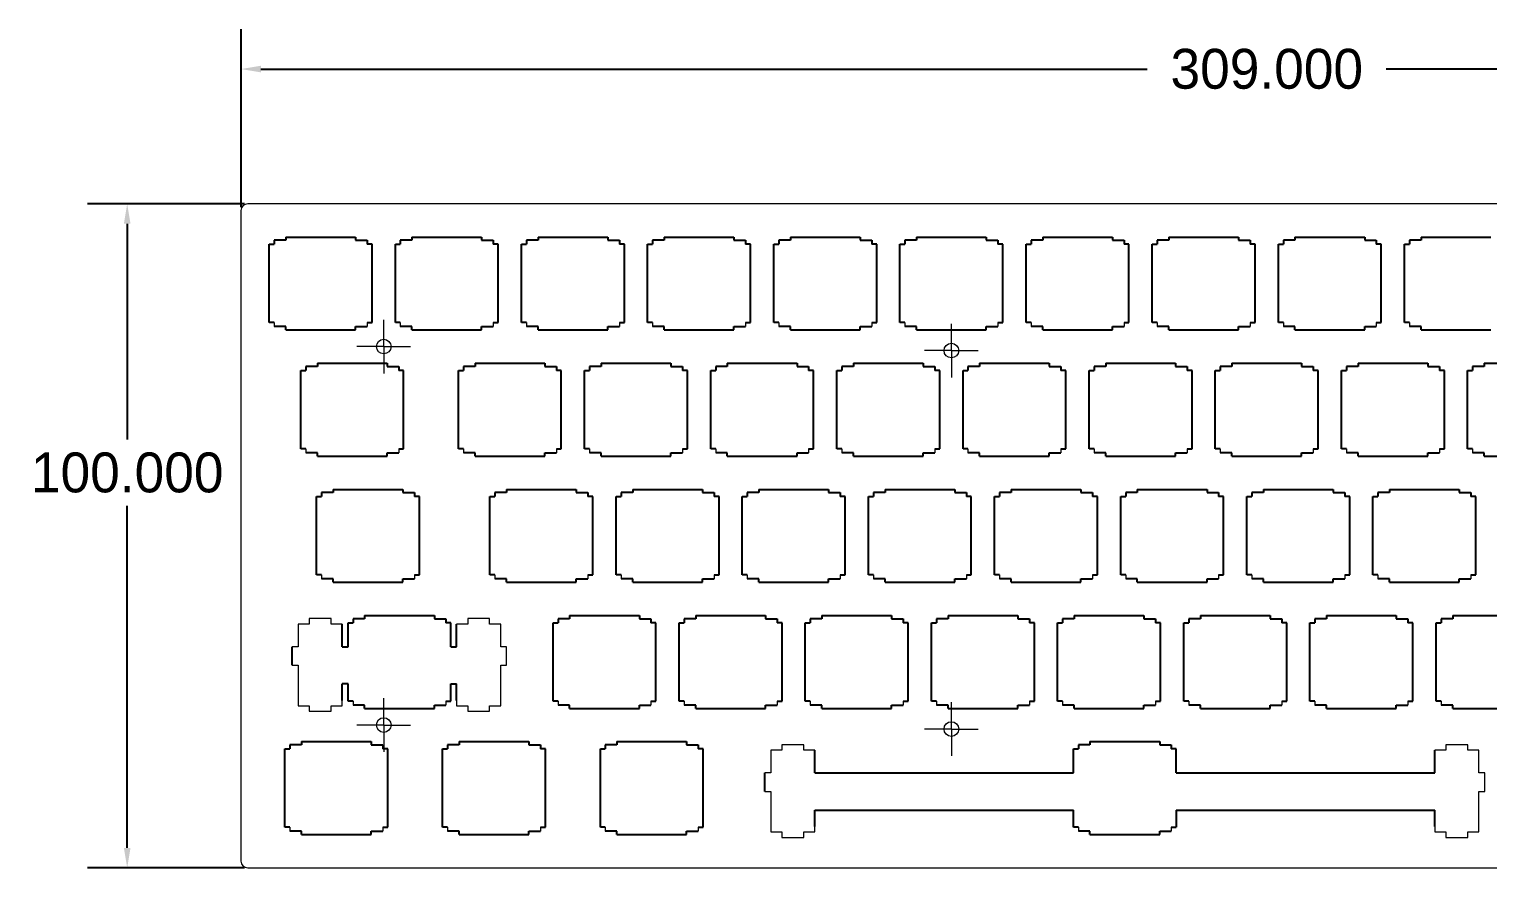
# Model space of a CAD drawing. Header units: inches. Extents: x 17 to 399, y 148 to 275.
# Drawn here: x 17.2 to 236.9, y 148.4 to 274.7 of the extents above; entities that cross this region are included whole.
import ezdxf

# ---------------------------------------------------------------- set-up
doc = ezdxf.new("R2010")
doc.units = ezdxf.units.IN
doc.header["$MEASUREMENT"] = 0
doc.header["$PDSIZE"] = -1
doc.dimstyles.new('Metric', dxfattribs={"dimtxt": 6, "dimasz": 3, "dimexe": 6, "dimexo": 0.5, "dimgap": 2, "dimtad": 0, "dimtih": 1, "dimtoh": 1, "dimdec": 3, "dimzin": 0, "dimdsep": 46, "dimtxsty": 'Standard', "dimcen": 0.09, "dimazin": 0, "dimtfac": 1, "dimtdec": 3, "dimtofl": 0, "dimtmove": 0, "dimatfit": 3, "dimfxl": 1, "dimtolj": 1, "dimtzin": 0, "dimarcsym": 0})

# ---------------------------------------------------------------- blocks, each defined once
blk = doc.blocks.new('SW_CENTERMARKSYMBOL_3')
at = {"color": 0, "linetype": 'Continuous', "lineweight": 0}
for p, q in [((0, 0.05), (0, 0.0795)), ((0, 0), (0, 0.05)), ((-0.05, 0), (-0.0795, 0)), ((0, 0), (-0.05, 0)), ((0, 0), (0, -0.05)), ((0, 0), (0.05, 0)), ((0.05, 0), (0.0795, 0)), ((0, -0.05), (0, -0.0795))]:
    blk.add_line(p, q, dxfattribs=at)
blk = doc.blocks.new('SW_CENTERMARKSYMBOL_4')
at = {"color": 0, "linetype": 'Continuous', "lineweight": 0}
for p, q in [((0, 0.05), (0, 0.0795)), ((0, 0), (0, 0.05)), ((-0.05, 0), (-0.0795, 0)), ((0, 0), (-0.05, 0)), ((0, 0), (0, -0.05)), ((0, 0), (0.05, 0)), ((0.05, 0), (0.0795, 0)), ((0, -0.05), (0, -0.0795))]:
    blk.add_line(p, q, dxfattribs=at)
blk = doc.blocks.new('*D25')
at = {"color": 0, "lineweight": -2, "transparency": 16777216}
for p, q in [((49.13, 247.89), (49.13, 274.7)), ((358.13, 247.89), (358.13, 274.7)), ((52.13, 268.7), (185.63, 268.7)), ((355.13, 268.7), (221.63, 268.7))]:
    blk.add_line(p, q, dxfattribs=at)
at = {"color": 0, "transparency": 16777216}
for points in [[(52.13, 269.2), (52.13, 268.2), (49.13, 268.7)], [(355.13, 269.2), (355.13, 268.2), (358.13, 268.7)]]:
    blk.add_solid(points, dxfattribs=at)
at = {"layer": 'Defpoints', "color": 0, "transparency": 16777216}
for p in [(358.13, 268.7), (49.13, 247.39), (358.13, 247.39)]:
    blk.add_point(p, dxfattribs=at)
at = {"color": 0, "transparency": 16777216, "insert": (203.63, 268.7), "char_height": 6, "attachment_point": 5}
blk.add_mtext('\\A1;309.000', dxfattribs=at)
blk = doc.blocks.new('*D26')
at = {"color": 0, "lineweight": -2, "transparency": 16777216}
for p, q in [((49.64, 248.41), (25.99, 248.41)), ((31.99, 245.41), (31.99, 212.91)), ((31.99, 151.41), (31.99, 202.91)), ((49.64, 148.41), (25.99, 148.41))]:
    blk.add_line(p, q, dxfattribs=at)
at = {"color": 0, "transparency": 16777216}
for points in [[(31.49, 245.41), (32.49, 245.41), (31.99, 248.41)], [(31.49, 151.41), (32.49, 151.41), (31.99, 148.41)]]:
    blk.add_solid(points, dxfattribs=at)
at = {"layer": 'Defpoints', "color": 0, "transparency": 16777216}
for p in [(50.14, 248.41), (31.99, 148.41), (50.14, 148.41)]:
    blk.add_point(p, dxfattribs=at)
at = {"color": 0, "transparency": 16777216, "insert": (31.99, 207.91), "char_height": 6, "attachment_point": 5}
blk.add_mtext('\\A1;100.000', dxfattribs=at)
blk = doc.blocks.new('SW_CENTERMARKSYMBOL_1')
at = {"color": 0, "linetype": 'Continuous', "lineweight": 0}
for p, q in [((0, 0.05), (0, 0.0795)), ((0, 0), (0, 0.05)), ((-0.05, 0), (-0.0795, 0)), ((0, 0), (-0.05, 0)), ((0, 0), (0, -0.05)), ((0, 0), (0.05, 0)), ((0.05, 0), (0.0795, 0)), ((0, -0.05), (0, -0.0795))]:
    blk.add_line(p, q, dxfattribs=at)

msp = doc.modelspace()

# ---------------------------------------------------------------- linework, layer by layer
at = {"color": 7, "linetype": 'Continuous', "lineweight": 15}
for p, q in [((357.1102, 248.4052), (50.1424, 248.4052)), ((49.1264, 247.3892), (49.1264, 149.4212)), ((54.1263, 230.5054), (54.1263, 229.9054)), ((68.1263, 230.5054), (68.1263, 229.9054)), ((73.1264, 230.5054), (73.1264, 229.9054)), ((87.1264, 230.5054), (87.1264, 229.9054)), ((92.1264, 230.5054), (92.1264, 229.9054)), ((106.1264, 230.5054), (106.1264, 229.9054)), ((111.1264, 230.5054), (111.1264, 229.9054)), ((125.1265, 230.5054), (125.1265, 229.9054)), ((130.1265, 230.5054), (130.1265, 229.9054)), ((144.1265, 230.5054), (144.1265, 229.9054)), ((149.1265, 230.5054), (149.1265, 229.9054)), ((163.1265, 230.5054), (163.1265, 229.9054)), ((168.1267, 230.5054), (168.1267, 229.9054)), ((182.1267, 230.5054), (182.1267, 229.9054)), ((187.1264, 230.5054), (187.1264, 229.9054)), ((201.1264, 230.5054), (201.1264, 229.9054)), ((206.1268, 230.5054), (206.1268, 229.9054)), ((220.1268, 230.5054), (220.1268, 229.9054)), ((225.1266, 230.5054), (225.1266, 229.9054)), ((58.8763, 211.5053), (58.8763, 210.9053)), ((72.8763, 211.5053), (72.8763, 210.9053)), ((82.6263, 211.5053), (82.6263, 210.9053)), ((96.6263, 211.5053), (96.6263, 210.9053)), ((101.6264, 211.5053), (101.6264, 210.9053)), ((115.6264, 211.5053), (115.6264, 210.9053)), ((120.6264, 211.5053), (120.6264, 210.9053)), ((134.6264, 211.5053), (134.6264, 210.9053)), ((139.6264, 211.5053), (139.6264, 210.9053)), ((153.6265, 211.5053), (153.6265, 210.9053)), ((158.6265, 211.5053), (158.6265, 210.9053)), ((172.6265, 211.5053), (172.6265, 210.9053)), ((177.6266, 211.5053), (177.6266, 210.9053)), ((191.6266, 211.5053), (191.6266, 210.9053)), ((196.6263, 211.5053), (196.6263, 210.9053)), ((210.6263, 211.5053), (210.6263, 210.9053)), ((215.6267, 211.5053), (215.6267, 210.9053)), ((229.6267, 211.5053), (229.6267, 210.9053)), ((234.6268, 211.5053), (234.6268, 210.9053)), ((61.2513, 192.5053), (61.2513, 191.9053)), ((75.2513, 192.5053), (75.2513, 191.9053)), ((87.3763, 192.5053), (87.3763, 191.9053)), ((101.3763, 192.5053), (101.3763, 191.9053)), ((106.3764, 192.5053), (106.3764, 191.9053)), ((120.3764, 192.5053), (120.3764, 191.9053)), ((125.3764, 192.5053), (125.3764, 191.9053)), ((139.3764, 192.5053), (139.3764, 191.9053)), ((144.3764, 192.5053), (144.3764, 191.9053)), ((158.3765, 192.5053), (158.3765, 191.9053)), ((163.3765, 192.5053), (163.3765, 191.9053)), ((177.3765, 192.5053), (177.3765, 191.9053)), ((182.3766, 192.5053), (182.3766, 191.9053)), ((196.3766, 192.5053), (196.3766, 191.9053)), ((201.3763, 192.5053), (201.3763, 191.9053)), ((215.3763, 192.5053), (215.3763, 191.9053)), ((220.3767, 192.5053), (220.3767, 191.9053)), ((234.3767, 192.5053), (234.3767, 191.9053)), ((59.3977, 185.1095), (57.7213, 185.1095)), ((57.7213, 185.1095), (57.7213, 181.7061)), ((62.6994, 185.9432), (59.3977, 185.9432)), ((59.3977, 185.9432), (59.3977, 185.1095)), ((62.6994, 185.1095), (62.6994, 185.9432)), ((64.3758, 185.1095), (62.6994, 185.1095)), ((83.2735, 185.1095), (81.5972, 185.1095)), ((86.5753, 185.9432), (83.2735, 185.9432)), ((83.2735, 185.9432), (83.2735, 185.1095)), ((86.5753, 185.1095), (86.5753, 185.9432)), ((88.2517, 185.1095), (86.5753, 185.1095)), ((88.2517, 181.7061), (88.2517, 185.1095)), ((57.7213, 181.7061), (56.8324, 181.7061)), ((89.1412, 181.7061), (88.2517, 181.7061)), ((89.1412, 178.9122), (89.1412, 181.7061)), ((56.8324, 178.9122), (57.7213, 178.9122)), ((57.7213, 178.9122), (57.7213, 172.8161)), ((88.2517, 172.8161), (88.2517, 178.9122)), ((88.2517, 178.9122), (89.1412, 178.9122)), ((64.3758, 172.8161), (64.3758, 173.6036)), ((81.5972, 173.6036), (81.5972, 172.8161)), ((57.7213, 172.8161), (59.3977, 172.8161)), ((59.3977, 172.8161), (59.3977, 171.973)), ((59.3977, 171.973), (62.6994, 171.973)), ((62.6994, 171.973), (62.6994, 172.8161)), ((62.6994, 172.8161), (64.3758, 172.8161)), ((66.0016, 173.5052), (66.0016, 172.9052)), ((80.0016, 173.5052), (80.0016, 172.9052)), ((81.5972, 172.8161), (83.2735, 172.8161)), ((83.2735, 172.8161), (83.2735, 171.973)), ((83.2735, 171.973), (86.5753, 171.973)), ((86.5753, 171.973), (86.5753, 172.8161)), ((86.5753, 172.8161), (88.2517, 172.8161)), ((96.8763, 173.5052), (96.8763, 172.9052)), ((110.8763, 173.5052), (110.8763, 172.9052)), ((115.8764, 173.5052), (115.8764, 172.9052)), ((129.8764, 173.5052), (129.8764, 172.9052)), ((134.8764, 173.5052), (134.8764, 172.9052)), ((148.8764, 173.5052), (148.8764, 172.9052)), ((153.8764, 173.5052), (153.8764, 172.9052)), ((167.8765, 173.5052), (167.8765, 172.9052)), ((172.8765, 173.5052), (172.8765, 172.9052)), ((186.8765, 173.5052), (186.8765, 172.9052)), ((191.8766, 173.5052), (191.8766, 172.9052)), ((205.8766, 173.5052), (205.8766, 172.9052)), ((210.8763, 173.5052), (210.8763, 172.9052)), ((224.8763, 173.5052), (224.8763, 172.9052)), ((229.8767, 173.5052), (229.8767, 172.9052)), ((130.6004, 166.1095), (128.924, 166.1095)), ((128.924, 166.1095), (128.924, 162.7061)), ((133.9022, 166.9431), (130.6004, 166.9431)), ((130.6004, 166.9431), (130.6004, 166.1095)), ((133.9022, 166.1095), (133.9022, 166.9431)), ((135.5786, 166.1095), (133.9022, 166.1095)), ((230.6004, 166.1095), (228.924, 166.1095)), ((233.9022, 166.9432), (230.6004, 166.9432)), ((230.6004, 166.9432), (230.6004, 166.1095)), ((233.9022, 166.1095), (233.9022, 166.9432)), ((235.5786, 166.1095), (233.9022, 166.1095)), ((235.5786, 162.7061), (235.5786, 166.1095)), ((128.924, 162.7061), (128.0352, 162.7061)), ((236.4681, 162.7061), (235.5786, 162.7061)), ((236.4681, 159.9121), (236.4681, 162.7061)), ((128.0352, 159.9121), (128.924, 159.9121)), ((128.924, 159.9121), (128.924, 153.816)), ((235.5786, 153.816), (235.5786, 159.9121)), ((235.5786, 159.9121), (236.4681, 159.9121)), ((56.5013, 154.5052), (56.5013, 153.9052)), ((70.5013, 154.5052), (70.5013, 153.9052)), ((80.2513, 154.5052), (80.2513, 153.9052)), ((94.2513, 154.5052), (94.2513, 153.9052)), ((104.0013, 154.5052), (104.0013, 153.9052)), ((118.0013, 154.5052), (118.0013, 153.9052)), ((128.924, 153.816), (130.6004, 153.816)), ((130.6004, 153.816), (130.6004, 152.9729)), ((133.9022, 152.9729), (133.9022, 153.816)), ((133.9022, 153.816), (135.5786, 153.816)), ((135.5786, 153.816), (135.5786, 154.6036)), ((175.2513, 154.5052), (175.2513, 153.9052)), ((189.2513, 154.5052), (189.2513, 153.9052)), ((228.924, 154.6036), (228.924, 153.816)), ((228.924, 153.816), (230.6004, 153.816)), ((230.6004, 153.816), (230.6004, 152.9729)), ((233.9022, 152.9729), (233.9022, 153.816)), ((233.9022, 153.816), (235.5786, 153.816)), ((130.6004, 152.9729), (133.9022, 152.9729)), ((230.6004, 152.9729), (233.9022, 152.9729)), ((50.1424, 148.4052), (357.1102, 148.4052))]:
    msp.add_line(p, q, dxfattribs=at)
for p, q in [((53.3763, 230.5054), (53.3763, 242.3054)), ((53.3763, 242.3054), (54.1263, 242.3054)), ((55.8763, 242.9054), (54.1263, 242.9054)), ((54.1263, 242.9054), (54.1263, 242.3054)), ((55.8763, 243.4054), (66.3763, 243.4054)), ((55.8763, 243.4054), (55.8763, 242.9054)), ((66.3763, 243.4054), (66.3763, 242.9054)), ((66.3763, 242.9054), (68.1263, 242.9054)), ((68.1263, 242.9054), (68.1263, 242.3054)), ((68.8763, 242.3054), (68.1263, 242.3054)), ((68.8763, 230.5054), (68.8763, 242.3054)), ((72.3764, 230.5054), (72.3764, 242.3054)), ((72.3764, 242.3054), (73.1264, 242.3054)), ((74.8764, 242.9054), (73.1264, 242.9054)), ((73.1264, 242.9054), (73.1264, 242.3054)), ((74.8764, 243.4054), (85.3764, 243.4054)), ((74.8764, 243.4054), (74.8764, 242.9054)), ((85.3764, 243.4054), (85.3764, 242.9054)), ((85.3764, 242.9054), (87.1264, 242.9054)), ((87.1264, 242.9054), (87.1264, 242.3054)), ((87.8764, 242.3054), (87.1264, 242.3054)), ((87.8764, 230.5054), (87.8764, 242.3054)), ((91.3764, 230.5054), (91.3764, 242.3054)), ((91.3764, 242.3054), (92.1264, 242.3054)), ((93.8764, 242.9054), (92.1264, 242.9054)), ((92.1264, 242.9054), (92.1264, 242.3054)), ((93.8764, 243.4054), (104.3764, 243.4054)), ((93.8764, 243.4054), (93.8764, 242.9054)), ((104.3764, 243.4054), (104.3764, 242.9054)), ((104.3764, 242.9054), (106.1264, 242.9054)), ((106.1264, 242.9054), (106.1264, 242.3054)), ((106.8764, 242.3054), (106.1264, 242.3054)), ((106.8764, 230.5054), (106.8764, 242.3054)), ((110.3765, 230.5054), (110.3765, 242.3054)), ((110.3765, 242.3054), (111.1264, 242.3054)), ((112.8765, 242.9054), (111.1264, 242.9054)), ((111.1264, 242.9054), (111.1264, 242.3054)), ((112.8765, 243.4054), (123.3765, 243.4054)), ((112.8765, 243.4054), (112.8765, 242.9054)), ((123.3765, 243.4054), (123.3765, 242.9054)), ((123.3765, 242.9054), (125.1265, 242.9054)), ((125.1265, 242.9054), (125.1265, 242.3054)), ((125.8765, 242.3054), (125.1265, 242.3054)), ((125.8765, 230.5054), (125.8765, 242.3054)), ((129.3765, 230.5054), (129.3765, 242.3054)), ((129.3765, 242.3054), (130.1265, 242.3054)), ((131.8765, 242.9054), (130.1265, 242.9054)), ((130.1265, 242.9054), (130.1265, 242.3054)), ((131.8765, 243.4054), (142.3765, 243.4054)), ((131.8765, 243.4054), (131.8765, 242.9054)), ((142.3765, 243.4054), (142.3765, 242.9054)), ((142.3765, 242.9054), (144.1265, 242.9054)), ((144.1265, 242.9054), (144.1265, 242.3054)), ((144.8765, 242.3054), (144.1265, 242.3054)), ((144.8765, 230.5054), (144.8765, 242.3054)), ((148.3765, 230.5054), (148.3765, 242.3054)), ((148.3765, 242.3054), (149.1265, 242.3054)), ((150.8765, 242.9054), (149.1265, 242.9054)), ((149.1265, 242.9054), (149.1265, 242.3054)), ((150.8765, 243.4054), (161.3765, 243.4054)), ((150.8765, 243.4054), (150.8765, 242.9054)), ((161.3765, 243.4054), (161.3765, 242.9054)), ((161.3765, 242.9054), (163.1265, 242.9054)), ((163.1265, 242.9054), (163.1265, 242.3054)), ((163.8765, 242.3054), (163.1265, 242.3054)), ((163.8765, 230.5054), (163.8765, 242.3054)), ((167.3767, 230.5054), (167.3767, 242.3054)), ((167.3767, 242.3054), (168.1267, 242.3054)), ((169.8767, 242.9054), (168.1267, 242.9054)), ((168.1267, 242.9054), (168.1267, 242.3054)), ((169.8767, 243.4054), (180.3767, 243.4054)), ((169.8767, 243.4054), (169.8767, 242.9054)), ((180.3767, 243.4054), (180.3767, 242.9054)), ((180.3767, 242.9054), (182.1267, 242.9054)), ((182.1267, 242.9054), (182.1267, 242.3054)), ((182.8767, 242.3054), (182.1267, 242.3054)), ((182.8767, 230.5054), (182.8767, 242.3054)), ((186.3764, 230.5054), (186.3764, 242.3054)), ((186.3764, 242.3054), (187.1264, 242.3054)), ((188.8764, 242.9054), (187.1264, 242.9054)), ((187.1264, 242.9054), (187.1264, 242.3054)), ((188.8764, 243.4054), (199.3764, 243.4054)), ((188.8764, 243.4054), (188.8764, 242.9054)), ((199.3764, 243.4054), (199.3764, 242.9054)), ((199.3764, 242.9054), (201.1264, 242.9054)), ((201.1264, 242.9054), (201.1264, 242.3054)), ((201.8764, 242.3054), (201.1264, 242.3054)), ((201.8764, 230.5054), (201.8764, 242.3054)), ((205.3768, 230.5054), (205.3768, 242.3054)), ((205.3768, 242.3054), (206.1268, 242.3054)), ((207.8768, 242.9054), (206.1268, 242.9054)), ((206.1268, 242.9054), (206.1268, 242.3054)), ((207.8768, 243.4054), (218.3768, 243.4054)), ((207.8768, 243.4054), (207.8768, 242.9054)), ((218.3768, 243.4054), (218.3768, 242.9054)), ((218.3768, 242.9054), (220.1268, 242.9054)), ((220.1268, 242.9054), (220.1268, 242.3054)), ((220.8768, 242.3054), (220.1268, 242.3054)), ((220.8768, 230.5054), (220.8768, 242.3054)), ((224.3766, 230.5054), (224.3766, 242.3054)), ((224.3766, 242.3054), (225.1266, 242.3054)), ((226.8766, 242.9054), (225.1266, 242.9054)), ((225.1266, 242.9054), (225.1266, 242.3054)), ((226.8766, 243.4054), (237.3766, 243.4054)), ((226.8766, 243.4054), (226.8766, 242.9054)), ((54.1263, 230.5054), (53.3763, 230.5054)), ((55.8763, 229.9054), (54.1263, 229.9054)), ((55.8763, 229.4054), (55.8763, 229.9054)), ((55.8763, 229.4054), (66.3763, 229.4054)), ((66.3763, 229.4054), (66.3763, 229.9054)), ((66.3763, 229.9054), (68.1263, 229.9054)), ((68.1263, 230.5054), (68.8763, 230.5054)), ((73.1264, 230.5054), (72.3764, 230.5054)), ((74.8764, 229.9054), (73.1264, 229.9054)), ((74.8764, 229.4054), (74.8764, 229.9054)), ((74.8764, 229.4054), (85.3764, 229.4054)), ((85.3764, 229.4054), (85.3764, 229.9054)), ((85.3764, 229.9054), (87.1264, 229.9054)), ((87.1264, 230.5054), (87.8764, 230.5054)), ((92.1264, 230.5054), (91.3764, 230.5054)), ((93.8764, 229.9054), (92.1264, 229.9054)), ((93.8764, 229.4054), (93.8764, 229.9054)), ((93.8764, 229.4054), (104.3764, 229.4054)), ((104.3764, 229.4054), (104.3764, 229.9054)), ((104.3764, 229.9054), (106.1264, 229.9054)), ((106.1264, 230.5054), (106.8764, 230.5054)), ((111.1264, 230.5054), (110.3765, 230.5054)), ((112.8765, 229.9054), (111.1264, 229.9054)), ((112.8765, 229.4054), (112.8765, 229.9054)), ((112.8765, 229.4054), (123.3765, 229.4054)), ((123.3765, 229.4054), (123.3765, 229.9054)), ((123.3765, 229.9054), (125.1265, 229.9054)), ((125.1265, 230.5054), (125.8765, 230.5054)), ((130.1265, 230.5054), (129.3765, 230.5054)), ((131.8765, 229.9054), (130.1265, 229.9054)), ((131.8765, 229.4054), (131.8765, 229.9054)), ((131.8765, 229.4054), (142.3765, 229.4054)), ((142.3765, 229.4054), (142.3765, 229.9054)), ((142.3765, 229.9054), (144.1265, 229.9054)), ((144.1265, 230.5054), (144.8765, 230.5054)), ((149.1265, 230.5054), (148.3765, 230.5054)), ((150.8765, 229.9054), (149.1265, 229.9054)), ((150.8765, 229.4054), (150.8765, 229.9054)), ((150.8765, 229.4054), (161.3765, 229.4054)), ((161.3765, 229.4054), (161.3765, 229.9054)), ((161.3765, 229.9054), (163.1265, 229.9054)), ((163.1265, 230.5054), (163.8765, 230.5054)), ((168.1267, 230.5054), (167.3767, 230.5054)), ((169.8767, 229.9054), (168.1267, 229.9054)), ((169.8767, 229.4054), (169.8767, 229.9054)), ((169.8767, 229.4054), (180.3767, 229.4054)), ((180.3767, 229.4054), (180.3767, 229.9054)), ((180.3767, 229.9054), (182.1267, 229.9054)), ((182.1267, 230.5054), (182.8767, 230.5054)), ((187.1264, 230.5054), (186.3764, 230.5054)), ((188.8764, 229.9054), (187.1264, 229.9054)), ((188.8764, 229.4054), (188.8764, 229.9054)), ((188.8764, 229.4054), (199.3764, 229.4054)), ((199.3764, 229.4054), (199.3764, 229.9054)), ((199.3764, 229.9054), (201.1264, 229.9054)), ((201.1264, 230.5054), (201.8764, 230.5054)), ((206.1268, 230.5054), (205.3768, 230.5054)), ((207.8768, 229.9054), (206.1268, 229.9054)), ((207.8768, 229.4054), (207.8768, 229.9054)), ((207.8768, 229.4054), (218.3768, 229.4054)), ((218.3768, 229.4054), (218.3768, 229.9054)), ((218.3768, 229.9054), (220.1268, 229.9054)), ((220.1268, 230.5054), (220.8768, 230.5054)), ((225.1266, 230.5054), (224.3766, 230.5054)), ((226.8766, 229.9054), (225.1266, 229.9054)), ((226.8766, 229.4054), (226.8766, 229.9054)), ((226.8766, 229.4054), (237.3766, 229.4054)), ((60.6263, 224.4053), (71.1263, 224.4053)), ((60.6263, 224.4053), (60.6263, 223.9053)), ((71.1263, 224.4053), (71.1263, 223.9053)), ((84.3763, 224.4053), (94.8763, 224.4053)), ((84.3763, 224.4053), (84.3763, 223.9053)), ((94.8763, 224.4053), (94.8763, 223.9053)), ((103.3764, 224.4053), (113.8764, 224.4053)), ((103.3764, 224.4053), (103.3764, 223.9053)), ((113.8764, 224.4053), (113.8764, 223.9053)), ((122.3764, 224.4053), (132.8764, 224.4053)), ((122.3764, 224.4053), (122.3764, 223.9053)), ((132.8764, 224.4053), (132.8764, 223.9053)), ((141.3764, 224.4053), (151.8764, 224.4053)), ((141.3764, 224.4053), (141.3764, 223.9053)), ((151.8764, 224.4053), (151.8764, 223.9053)), ((160.3765, 224.4053), (170.8765, 224.4053)), ((160.3765, 224.4053), (160.3765, 223.9053)), ((170.8765, 224.4053), (170.8765, 223.9053)), ((179.3766, 224.4053), (189.8766, 224.4053)), ((179.3766, 224.4053), (179.3766, 223.9053)), ((189.8766, 224.4053), (189.8766, 223.9053)), ((198.3763, 224.4053), (208.8763, 224.4053)), ((198.3763, 224.4053), (198.3763, 223.9053)), ((208.8763, 224.4053), (208.8763, 223.9053)), ((217.3767, 224.4053), (227.8767, 224.4053)), ((217.3767, 224.4053), (217.3767, 223.9053)), ((227.8767, 224.4053), (227.8767, 223.9053)), ((236.3768, 224.4053), (246.8768, 224.4053)), ((236.3768, 224.4053), (236.3768, 223.9053)), ((58.1263, 211.5053), (58.1263, 223.3053)), ((58.1263, 223.3053), (58.8763, 223.3053)), ((60.6263, 223.9053), (58.8763, 223.9053)), ((58.8763, 223.9053), (58.8763, 223.3053)), ((71.1263, 223.9053), (72.8763, 223.9053)), ((72.8763, 223.9053), (72.8763, 223.3053)), ((73.6263, 223.3053), (72.8763, 223.3053)), ((73.6263, 211.5053), (73.6263, 223.3053)), ((81.8763, 211.5053), (81.8763, 223.3053)), ((81.8763, 223.3053), (82.6263, 223.3053)), ((84.3763, 223.9053), (82.6263, 223.9053)), ((82.6263, 223.9053), (82.6263, 223.3053)), ((94.8763, 223.9053), (96.6263, 223.9053)), ((96.6263, 223.9053), (96.6263, 223.3053)), ((97.3763, 223.3053), (96.6263, 223.3053)), ((97.3763, 211.5053), (97.3763, 223.3053)), ((100.8764, 211.5053), (100.8764, 223.3053)), ((100.8764, 223.3053), (101.6264, 223.3053)), ((103.3764, 223.9053), (101.6264, 223.9053)), ((101.6264, 223.9053), (101.6264, 223.3053)), ((113.8764, 223.9053), (115.6264, 223.9053)), ((115.6264, 223.9053), (115.6264, 223.3053)), ((116.3764, 223.3053), (115.6264, 223.3053)), ((116.3764, 211.5053), (116.3764, 223.3053)), ((119.8764, 211.5053), (119.8764, 223.3053)), ((119.8764, 223.3053), (120.6264, 223.3053)), ((122.3764, 223.9053), (120.6264, 223.9053)), ((120.6264, 223.9053), (120.6264, 223.3053)), ((132.8764, 223.9053), (134.6264, 223.9053)), ((134.6264, 223.9053), (134.6264, 223.3053)), ((135.3764, 223.3053), (134.6264, 223.3053)), ((135.3764, 211.5053), (135.3764, 223.3053)), ((138.8764, 211.5053), (138.8764, 223.3053)), ((138.8764, 223.3053), (139.6264, 223.3053)), ((141.3764, 223.9053), (139.6264, 223.9053)), ((139.6264, 223.9053), (139.6264, 223.3053)), ((151.8764, 223.9053), (153.6265, 223.9053)), ((153.6265, 223.9053), (153.6265, 223.3053)), ((154.3764, 223.3053), (153.6265, 223.3053)), ((154.3764, 211.5053), (154.3764, 223.3053)), ((157.8765, 211.5053), (157.8765, 223.3053)), ((157.8765, 223.3053), (158.6265, 223.3053)), ((160.3765, 223.9053), (158.6265, 223.9053)), ((158.6265, 223.9053), (158.6265, 223.3053)), ((170.8765, 223.9053), (172.6265, 223.9053)), ((172.6265, 223.9053), (172.6265, 223.3053)), ((173.3765, 223.3053), (172.6265, 223.3053)), ((173.3765, 211.5053), (173.3765, 223.3053)), ((176.8766, 211.5053), (176.8766, 223.3053)), ((176.8766, 223.3053), (177.6266, 223.3053)), ((179.3766, 223.9053), (177.6266, 223.9053)), ((177.6266, 223.9053), (177.6266, 223.3053)), ((189.8766, 223.9053), (191.6266, 223.9053)), ((191.6266, 223.9053), (191.6266, 223.3053)), ((192.3766, 223.3053), (191.6266, 223.3053)), ((192.3766, 211.5053), (192.3766, 223.3053)), ((195.8763, 211.5053), (195.8763, 223.3053)), ((195.8763, 223.3053), (196.6263, 223.3053)), ((198.3763, 223.9053), (196.6263, 223.9053)), ((196.6263, 223.9053), (196.6263, 223.3053)), ((208.8763, 223.9053), (210.6263, 223.9053)), ((210.6263, 223.9053), (210.6263, 223.3053)), ((211.3763, 223.3053), (210.6263, 223.3053)), ((211.3763, 211.5053), (211.3763, 223.3053)), ((214.8767, 211.5053), (214.8767, 223.3053)), ((214.8767, 223.3053), (215.6267, 223.3053)), ((217.3767, 223.9053), (215.6267, 223.9053)), ((215.6267, 223.9053), (215.6267, 223.3053)), ((227.8767, 223.9053), (229.6267, 223.9053)), ((229.6267, 223.9053), (229.6267, 223.3053)), ((230.3767, 223.3053), (229.6267, 223.3053)), ((230.3767, 211.5053), (230.3767, 223.3053)), ((233.8768, 211.5053), (233.8768, 223.3053)), ((233.8768, 223.3053), (234.6268, 223.3053)), ((236.3768, 223.9053), (234.6268, 223.9053)), ((234.6268, 223.9053), (234.6268, 223.3053)), ((58.8763, 211.5053), (58.1263, 211.5053)), ((72.8763, 211.5053), (73.6263, 211.5053)), ((82.6263, 211.5053), (81.8763, 211.5053)), ((96.6263, 211.5053), (97.3763, 211.5053)), ((101.6264, 211.5053), (100.8764, 211.5053)), ((115.6264, 211.5053), (116.3764, 211.5053)), ((120.6264, 211.5053), (119.8764, 211.5053)), ((134.6264, 211.5053), (135.3764, 211.5053)), ((139.6264, 211.5053), (138.8764, 211.5053)), ((153.6265, 211.5053), (154.3764, 211.5053)), ((158.6265, 211.5053), (157.8765, 211.5053)), ((172.6265, 211.5053), (173.3765, 211.5053)), ((177.6266, 211.5053), (176.8766, 211.5053)), ((191.6266, 211.5053), (192.3766, 211.5053)), ((196.6263, 211.5053), (195.8763, 211.5053)), ((210.6263, 211.5053), (211.3763, 211.5053)), ((215.6267, 211.5053), (214.8767, 211.5053)), ((229.6267, 211.5053), (230.3767, 211.5053)), ((234.6268, 211.5053), (233.8768, 211.5053)), ((60.6263, 210.9053), (58.8763, 210.9053)), ((60.6263, 210.4053), (60.6263, 210.9053)), ((60.6263, 210.4053), (71.1263, 210.4053)), ((71.1263, 210.4053), (71.1263, 210.9053)), ((71.1263, 210.9053), (72.8763, 210.9053)), ((84.3763, 210.9053), (82.6263, 210.9053)), ((84.3763, 210.4053), (84.3763, 210.9053)), ((84.3763, 210.4053), (94.8763, 210.4053)), ((94.8763, 210.4053), (94.8763, 210.9053)), ((94.8763, 210.9053), (96.6263, 210.9053)), ((103.3764, 210.9053), (101.6264, 210.9053)), ((103.3764, 210.4053), (103.3764, 210.9053)), ((103.3764, 210.4053), (113.8764, 210.4053)), ((113.8764, 210.4053), (113.8764, 210.9053)), ((113.8764, 210.9053), (115.6264, 210.9053)), ((122.3764, 210.9053), (120.6264, 210.9053)), ((122.3764, 210.4053), (122.3764, 210.9053)), ((122.3764, 210.4053), (132.8764, 210.4053)), ((132.8764, 210.4053), (132.8764, 210.9053)), ((132.8764, 210.9053), (134.6264, 210.9053)), ((141.3764, 210.9053), (139.6264, 210.9053)), ((141.3764, 210.4053), (141.3764, 210.9053)), ((141.3764, 210.4053), (151.8764, 210.4053)), ((151.8764, 210.4053), (151.8764, 210.9053)), ((151.8764, 210.9053), (153.6265, 210.9053)), ((160.3765, 210.9053), (158.6265, 210.9053)), ((160.3765, 210.4053), (160.3765, 210.9053)), ((160.3765, 210.4053), (170.8765, 210.4053)), ((170.8765, 210.4053), (170.8765, 210.9053)), ((170.8765, 210.9053), (172.6265, 210.9053)), ((179.3766, 210.9053), (177.6266, 210.9053)), ((179.3766, 210.4053), (179.3766, 210.9053)), ((179.3766, 210.4053), (189.8766, 210.4053)), ((189.8766, 210.4053), (189.8766, 210.9053)), ((189.8766, 210.9053), (191.6266, 210.9053)), ((198.3763, 210.9053), (196.6263, 210.9053)), ((198.3763, 210.4053), (198.3763, 210.9053)), ((198.3763, 210.4053), (208.8763, 210.4053)), ((208.8763, 210.4053), (208.8763, 210.9053)), ((208.8763, 210.9053), (210.6263, 210.9053)), ((217.3767, 210.9053), (215.6267, 210.9053)), ((217.3767, 210.4053), (217.3767, 210.9053)), ((217.3767, 210.4053), (227.8767, 210.4053)), ((227.8767, 210.4053), (227.8767, 210.9053)), ((227.8767, 210.9053), (229.6267, 210.9053)), ((236.3768, 210.9053), (234.6268, 210.9053)), ((236.3768, 210.4053), (236.3768, 210.9053)), ((236.3768, 210.4053), (246.8768, 210.4053)), ((63.0013, 204.9053), (61.2513, 204.9053)), ((61.2513, 204.9053), (61.2513, 204.3053)), ((63.0013, 205.4053), (73.5013, 205.4053)), ((63.0013, 205.4053), (63.0013, 204.9053)), ((73.5013, 205.4053), (73.5013, 204.9053)), ((73.5013, 204.9053), (75.2513, 204.9053)), ((75.2513, 204.9053), (75.2513, 204.3053)), ((89.1263, 204.9053), (87.3763, 204.9053)), ((87.3763, 204.9053), (87.3763, 204.3053)), ((89.1263, 205.4053), (99.6263, 205.4053)), ((89.1263, 205.4053), (89.1263, 204.9053)), ((99.6263, 205.4053), (99.6263, 204.9053)), ((99.6263, 204.9053), (101.3763, 204.9053)), ((101.3763, 204.9053), (101.3763, 204.3053)), ((108.1264, 204.9053), (106.3764, 204.9053)), ((106.3764, 204.9053), (106.3764, 204.3053)), ((108.1264, 205.4053), (118.6264, 205.4053)), ((108.1264, 205.4053), (108.1264, 204.9053)), ((118.6264, 205.4053), (118.6264, 204.9053)), ((118.6264, 204.9053), (120.3764, 204.9053)), ((120.3764, 204.9053), (120.3764, 204.3053)), ((127.1264, 204.9053), (125.3764, 204.9053)), ((125.3764, 204.9053), (125.3764, 204.3053)), ((127.1264, 205.4053), (137.6264, 205.4053)), ((127.1264, 205.4053), (127.1264, 204.9053)), ((137.6264, 205.4053), (137.6264, 204.9053)), ((137.6264, 204.9053), (139.3764, 204.9053)), ((139.3764, 204.9053), (139.3764, 204.3053)), ((146.1264, 204.9053), (144.3764, 204.9053)), ((144.3764, 204.9053), (144.3764, 204.3053)), ((146.1264, 205.4053), (156.6264, 205.4053)), ((146.1264, 205.4053), (146.1264, 204.9053)), ((156.6264, 205.4053), (156.6264, 204.9053)), ((156.6264, 204.9053), (158.3765, 204.9053)), ((158.3765, 204.9053), (158.3765, 204.3053)), ((165.1265, 204.9053), (163.3765, 204.9053)), ((163.3765, 204.9053), (163.3765, 204.3053)), ((165.1265, 205.4053), (175.6265, 205.4053)), ((165.1265, 205.4053), (165.1265, 204.9053)), ((175.6265, 205.4053), (175.6265, 204.9053)), ((175.6265, 204.9053), (177.3765, 204.9053)), ((177.3765, 204.9053), (177.3765, 204.3053)), ((184.1266, 204.9053), (182.3766, 204.9053)), ((182.3766, 204.9053), (182.3766, 204.3053)), ((184.1266, 205.4053), (194.6266, 205.4053)), ((184.1266, 205.4053), (184.1266, 204.9053)), ((194.6266, 205.4053), (194.6266, 204.9053)), ((194.6266, 204.9053), (196.3766, 204.9053)), ((196.3766, 204.9053), (196.3766, 204.3053)), ((203.1263, 204.9053), (201.3763, 204.9053)), ((201.3763, 204.9053), (201.3763, 204.3053)), ((203.1263, 205.4053), (213.6263, 205.4053)), ((203.1263, 205.4053), (203.1263, 204.9053)), ((213.6263, 205.4053), (213.6263, 204.9053)), ((213.6263, 204.9053), (215.3763, 204.9053)), ((215.3763, 204.9053), (215.3763, 204.3053)), ((222.1267, 204.9053), (220.3767, 204.9053)), ((220.3767, 204.9053), (220.3767, 204.3053)), ((222.1267, 205.4053), (232.6267, 205.4053)), ((222.1267, 205.4053), (222.1267, 204.9053)), ((232.6267, 205.4053), (232.6267, 204.9053)), ((232.6267, 204.9053), (234.3767, 204.9053)), ((234.3767, 204.9053), (234.3767, 204.3053)), ((60.5013, 192.5053), (60.5013, 204.3053)), ((60.5013, 204.3053), (61.2513, 204.3053)), ((76.0013, 204.3053), (75.2513, 204.3053)), ((76.0013, 192.5053), (76.0013, 204.3053)), ((86.6263, 192.5053), (86.6263, 204.3053)), ((86.6263, 204.3053), (87.3763, 204.3053)), ((102.1263, 204.3053), (101.3763, 204.3053)), ((102.1263, 192.5053), (102.1263, 204.3053)), ((105.6264, 192.5053), (105.6264, 204.3053)), ((105.6264, 204.3053), (106.3764, 204.3053)), ((121.1264, 204.3053), (120.3764, 204.3053)), ((121.1264, 192.5053), (121.1264, 204.3053)), ((124.6264, 192.5053), (124.6264, 204.3053)), ((124.6264, 204.3053), (125.3764, 204.3053)), ((140.1264, 204.3053), (139.3764, 204.3053)), ((140.1264, 192.5053), (140.1264, 204.3053)), ((143.6264, 192.5053), (143.6264, 204.3053)), ((143.6264, 204.3053), (144.3764, 204.3053)), ((159.1264, 204.3053), (158.3765, 204.3053)), ((159.1264, 192.5053), (159.1264, 204.3053)), ((162.6265, 192.5053), (162.6265, 204.3053)), ((162.6265, 204.3053), (163.3765, 204.3053)), ((178.1265, 204.3053), (177.3765, 204.3053)), ((178.1265, 192.5053), (178.1265, 204.3053)), ((181.6266, 192.5053), (181.6266, 204.3053)), ((181.6266, 204.3053), (182.3766, 204.3053)), ((197.1266, 204.3053), (196.3766, 204.3053)), ((197.1266, 192.5053), (197.1266, 204.3053)), ((200.6263, 192.5053), (200.6263, 204.3053)), ((200.6263, 204.3053), (201.3763, 204.3053)), ((216.1263, 204.3053), (215.3763, 204.3053)), ((216.1263, 192.5053), (216.1263, 204.3053)), ((219.6267, 192.5053), (219.6267, 204.3053)), ((219.6267, 204.3053), (220.3767, 204.3053)), ((235.1267, 204.3053), (234.3767, 204.3053)), ((235.1267, 192.5053), (235.1267, 204.3053)), ((61.2513, 192.5053), (60.5013, 192.5053)), ((63.0013, 191.9053), (61.2513, 191.9053)), ((63.0013, 191.4053), (63.0013, 191.9053)), ((63.0013, 191.4053), (73.5013, 191.4053)), ((73.5013, 191.4053), (73.5013, 191.9053)), ((73.5013, 191.9053), (75.2513, 191.9053)), ((75.2513, 192.5053), (76.0013, 192.5053)), ((87.3763, 192.5053), (86.6263, 192.5053)), ((89.1263, 191.9053), (87.3763, 191.9053)), ((89.1263, 191.4053), (89.1263, 191.9053)), ((89.1263, 191.4053), (99.6263, 191.4053)), ((99.6263, 191.4053), (99.6263, 191.9053)), ((99.6263, 191.9053), (101.3763, 191.9053)), ((101.3763, 192.5053), (102.1263, 192.5053)), ((106.3764, 192.5053), (105.6264, 192.5053)), ((108.1264, 191.9053), (106.3764, 191.9053)), ((108.1264, 191.4053), (108.1264, 191.9053)), ((108.1264, 191.4053), (118.6264, 191.4053)), ((118.6264, 191.4053), (118.6264, 191.9053)), ((118.6264, 191.9053), (120.3764, 191.9053)), ((120.3764, 192.5053), (121.1264, 192.5053)), ((125.3764, 192.5053), (124.6264, 192.5053)), ((127.1264, 191.9053), (125.3764, 191.9053)), ((127.1264, 191.4053), (127.1264, 191.9053)), ((127.1264, 191.4053), (137.6264, 191.4053)), ((137.6264, 191.4053), (137.6264, 191.9053)), ((137.6264, 191.9053), (139.3764, 191.9053)), ((139.3764, 192.5053), (140.1264, 192.5053)), ((144.3764, 192.5053), (143.6264, 192.5053)), ((146.1264, 191.9053), (144.3764, 191.9053)), ((146.1264, 191.4053), (146.1264, 191.9053)), ((146.1264, 191.4053), (156.6264, 191.4053)), ((156.6264, 191.4053), (156.6264, 191.9053)), ((156.6264, 191.9053), (158.3765, 191.9053)), ((158.3765, 192.5053), (159.1264, 192.5053)), ((163.3765, 192.5053), (162.6265, 192.5053)), ((165.1265, 191.9053), (163.3765, 191.9053)), ((165.1265, 191.4053), (165.1265, 191.9053)), ((165.1265, 191.4053), (175.6265, 191.4053)), ((175.6265, 191.4053), (175.6265, 191.9053)), ((175.6265, 191.9053), (177.3765, 191.9053)), ((177.3765, 192.5053), (178.1265, 192.5053)), ((182.3766, 192.5053), (181.6266, 192.5053)), ((184.1266, 191.9053), (182.3766, 191.9053)), ((184.1266, 191.4053), (184.1266, 191.9053)), ((184.1266, 191.4053), (194.6266, 191.4053)), ((194.6266, 191.4053), (194.6266, 191.9053)), ((194.6266, 191.9053), (196.3766, 191.9053)), ((196.3766, 192.5053), (197.1266, 192.5053)), ((201.3763, 192.5053), (200.6263, 192.5053)), ((203.1263, 191.9053), (201.3763, 191.9053)), ((203.1263, 191.4053), (203.1263, 191.9053)), ((203.1263, 191.4053), (213.6263, 191.4053)), ((213.6263, 191.4053), (213.6263, 191.9053)), ((213.6263, 191.9053), (215.3763, 191.9053)), ((215.3763, 192.5053), (216.1263, 192.5053)), ((220.3767, 192.5053), (219.6267, 192.5053)), ((222.1267, 191.9053), (220.3767, 191.9053)), ((222.1267, 191.4053), (222.1267, 191.9053)), ((222.1267, 191.4053), (232.6267, 191.4053)), ((232.6267, 191.4053), (232.6267, 191.9053)), ((232.6267, 191.9053), (234.3767, 191.9053)), ((234.3767, 192.5053), (235.1267, 192.5053)), ((64.3758, 181.7061), (64.3758, 185.1095)), ((65.2516, 181.7061), (65.2516, 185.3052)), ((65.2516, 185.3052), (66.0016, 185.3052)), ((67.7516, 185.9052), (66.0016, 185.9052)), ((66.0016, 185.9052), (66.0016, 185.3052)), ((67.7516, 186.4052), (78.2516, 186.4052)), ((67.7516, 186.4052), (67.7516, 185.9052)), ((78.2516, 186.4052), (78.2516, 185.9052)), ((78.2516, 185.9052), (80.0016, 185.9052)), ((80.0016, 185.9052), (80.0016, 185.3052)), ((80.7516, 185.3052), (80.0016, 185.3052)), ((80.7516, 181.7061), (80.7516, 185.3052)), ((81.5972, 181.7061), (81.5972, 185.1095)), ((96.1263, 173.5052), (96.1263, 185.3052)), ((96.1263, 185.3052), (96.8763, 185.3052)), ((98.6263, 185.9052), (96.8763, 185.9052)), ((96.8763, 185.9052), (96.8763, 185.3052)), ((98.6263, 186.4052), (109.1263, 186.4052)), ((98.6263, 186.4052), (98.6263, 185.9052)), ((109.1263, 186.4052), (109.1263, 185.9052)), ((109.1263, 185.9052), (110.8763, 185.9052)), ((110.8763, 185.9052), (110.8763, 185.3052)), ((111.6263, 185.3052), (110.8763, 185.3052)), ((111.6263, 173.5052), (111.6263, 185.3052)), ((115.1264, 173.5052), (115.1264, 185.3052)), ((115.1264, 185.3052), (115.8764, 185.3052)), ((117.6264, 185.9052), (115.8764, 185.9052)), ((115.8764, 185.9052), (115.8764, 185.3052)), ((117.6264, 186.4052), (128.1264, 186.4052)), ((117.6264, 186.4052), (117.6264, 185.9052)), ((128.1264, 186.4052), (128.1264, 185.9052)), ((128.1264, 185.9052), (129.8764, 185.9052)), ((129.8764, 185.9052), (129.8764, 185.3052)), ((130.6264, 185.3052), (129.8764, 185.3052)), ((130.6264, 173.5052), (130.6264, 185.3052)), ((134.1264, 173.5052), (134.1264, 185.3052)), ((134.1264, 185.3052), (134.8764, 185.3052)), ((136.6264, 185.9052), (134.8764, 185.9052)), ((134.8764, 185.9052), (134.8764, 185.3052)), ((136.6264, 186.4052), (147.1264, 186.4052)), ((136.6264, 186.4052), (136.6264, 185.9052)), ((147.1264, 186.4052), (147.1264, 185.9052)), ((147.1264, 185.9052), (148.8764, 185.9052)), ((148.8764, 185.9052), (148.8764, 185.3052)), ((149.6264, 185.3052), (148.8764, 185.3052)), ((149.6264, 173.5052), (149.6264, 185.3052)), ((153.1264, 173.5052), (153.1264, 185.3052)), ((153.1264, 185.3052), (153.8764, 185.3052)), ((155.6264, 185.9052), (153.8764, 185.9052)), ((153.8764, 185.9052), (153.8764, 185.3052)), ((155.6264, 186.4052), (166.1264, 186.4052)), ((155.6264, 186.4052), (155.6264, 185.9052)), ((166.1264, 186.4052), (166.1264, 185.9052)), ((166.1264, 185.9052), (167.8765, 185.9052)), ((167.8765, 185.9052), (167.8765, 185.3052)), ((168.6264, 185.3052), (167.8765, 185.3052)), ((168.6264, 173.5052), (168.6264, 185.3052)), ((172.1265, 173.5052), (172.1265, 185.3052)), ((172.1265, 185.3052), (172.8765, 185.3052)), ((174.6265, 185.9052), (172.8765, 185.9052)), ((172.8765, 185.9052), (172.8765, 185.3052)), ((174.6265, 186.4052), (185.1265, 186.4052)), ((174.6265, 186.4052), (174.6265, 185.9052)), ((185.1265, 186.4052), (185.1265, 185.9052)), ((185.1265, 185.9052), (186.8765, 185.9052)), ((186.8765, 185.9052), (186.8765, 185.3052)), ((187.6265, 185.3052), (186.8765, 185.3052)), ((187.6265, 173.5052), (187.6265, 185.3052)), ((191.1266, 173.5052), (191.1266, 185.3052)), ((191.1266, 185.3052), (191.8766, 185.3052)), ((193.6266, 185.9052), (191.8766, 185.9052)), ((191.8766, 185.9052), (191.8766, 185.3052)), ((193.6266, 186.4052), (204.1266, 186.4052)), ((193.6266, 186.4052), (193.6266, 185.9052)), ((204.1266, 186.4052), (204.1266, 185.9052)), ((204.1266, 185.9052), (205.8766, 185.9052)), ((205.8766, 185.9052), (205.8766, 185.3052)), ((206.6266, 185.3052), (205.8766, 185.3052)), ((206.6266, 173.5052), (206.6266, 185.3052)), ((210.1263, 173.5052), (210.1263, 185.3052)), ((210.1263, 185.3052), (210.8763, 185.3052)), ((212.6263, 185.9052), (210.8763, 185.9052)), ((210.8763, 185.9052), (210.8763, 185.3052)), ((212.6263, 186.4052), (223.1263, 186.4052)), ((212.6263, 186.4052), (212.6263, 185.9052)), ((223.1263, 186.4052), (223.1263, 185.9052)), ((223.1263, 185.9052), (224.8763, 185.9052)), ((224.8763, 185.9052), (224.8763, 185.3052)), ((225.6263, 185.3052), (224.8763, 185.3052)), ((225.6263, 173.5052), (225.6263, 185.3052)), ((229.1267, 173.5052), (229.1267, 185.3052)), ((229.1267, 185.3052), (229.8767, 185.3052)), ((231.6267, 185.9052), (229.8767, 185.9052)), ((229.8767, 185.9052), (229.8767, 185.3052)), ((231.6267, 186.4052), (242.1267, 186.4052)), ((231.6267, 186.4052), (231.6267, 185.9052)), ((56.8324, 178.9122), (56.8324, 181.7061)), ((64.3758, 181.7061), (65.2516, 181.7061)), ((80.7516, 181.7061), (81.5972, 181.7061)), ((64.3758, 173.6036), (64.3758, 176.1081)), ((65.2516, 176.1081), (64.3758, 176.1081)), ((65.2516, 173.5052), (65.2516, 176.1081)), ((80.7516, 176.1081), (81.5972, 176.1081)), ((80.7516, 173.5052), (80.7516, 176.1081)), ((81.5972, 173.6036), (81.5972, 176.1081)), ((66.0016, 173.5052), (65.2516, 173.5052)), ((67.7516, 172.9052), (66.0016, 172.9052)), ((67.7516, 172.4052), (67.7516, 172.9052)), ((67.7516, 172.4052), (78.2516, 172.4052)), ((78.2516, 172.4052), (78.2516, 172.9052)), ((78.2516, 172.9052), (80.0016, 172.9052)), ((80.0016, 173.5052), (80.7516, 173.5052)), ((96.8763, 173.5052), (96.1263, 173.5052)), ((98.6263, 172.9052), (96.8763, 172.9052)), ((98.6263, 172.4052), (98.6263, 172.9052)), ((98.6263, 172.4052), (109.1263, 172.4052)), ((109.1263, 172.4052), (109.1263, 172.9052)), ((109.1263, 172.9052), (110.8763, 172.9052)), ((110.8763, 173.5052), (111.6263, 173.5052)), ((115.8764, 173.5052), (115.1264, 173.5052)), ((117.6264, 172.9052), (115.8764, 172.9052)), ((117.6264, 172.4052), (117.6264, 172.9052)), ((117.6264, 172.4052), (128.1264, 172.4052)), ((128.1264, 172.4052), (128.1264, 172.9052)), ((128.1264, 172.9052), (129.8764, 172.9052)), ((129.8764, 173.5052), (130.6264, 173.5052)), ((134.8764, 173.5052), (134.1264, 173.5052)), ((136.6264, 172.9052), (134.8764, 172.9052)), ((136.6264, 172.4052), (136.6264, 172.9052)), ((136.6264, 172.4052), (147.1264, 172.4052)), ((147.1264, 172.4052), (147.1264, 172.9052)), ((147.1264, 172.9052), (148.8764, 172.9052)), ((148.8764, 173.5052), (149.6264, 173.5052)), ((153.8764, 173.5052), (153.1264, 173.5052)), ((155.6264, 172.9052), (153.8764, 172.9052)), ((155.6264, 172.4052), (155.6264, 172.9052)), ((155.6264, 172.4052), (166.1264, 172.4052)), ((166.1264, 172.4052), (166.1264, 172.9052)), ((166.1264, 172.9052), (167.8765, 172.9052)), ((167.8765, 173.5052), (168.6264, 173.5052)), ((172.8765, 173.5052), (172.1265, 173.5052)), ((174.6265, 172.9052), (172.8765, 172.9052)), ((174.6265, 172.4052), (174.6265, 172.9052)), ((174.6265, 172.4052), (185.1265, 172.4052)), ((185.1265, 172.4052), (185.1265, 172.9052)), ((185.1265, 172.9052), (186.8765, 172.9052)), ((186.8765, 173.5052), (187.6265, 173.5052)), ((191.8766, 173.5052), (191.1266, 173.5052)), ((193.6266, 172.9052), (191.8766, 172.9052)), ((193.6266, 172.4052), (193.6266, 172.9052)), ((193.6266, 172.4052), (204.1266, 172.4052)), ((204.1266, 172.4052), (204.1266, 172.9052)), ((204.1266, 172.9052), (205.8766, 172.9052)), ((205.8766, 173.5052), (206.6266, 173.5052)), ((210.8763, 173.5052), (210.1263, 173.5052)), ((212.6263, 172.9052), (210.8763, 172.9052)), ((212.6263, 172.4052), (212.6263, 172.9052)), ((212.6263, 172.4052), (223.1263, 172.4052)), ((223.1263, 172.4052), (223.1263, 172.9052)), ((223.1263, 172.9052), (224.8763, 172.9052)), ((224.8763, 173.5052), (225.6263, 173.5052)), ((229.8767, 173.5052), (229.1267, 173.5052)), ((231.6267, 172.9052), (229.8767, 172.9052)), ((231.6267, 172.4052), (231.6267, 172.9052)), ((231.6267, 172.4052), (242.1267, 172.4052)), ((58.2513, 167.4052), (68.7513, 167.4052)), ((58.2513, 167.4052), (58.2513, 166.9052)), ((68.7513, 167.4052), (68.7513, 166.9052)), ((82.0013, 167.4052), (92.5013, 167.4052)), ((82.0013, 167.4052), (82.0013, 166.9052)), ((92.5013, 167.4052), (92.5013, 166.9052)), ((105.7513, 167.4052), (116.2513, 167.4052)), ((105.7513, 167.4052), (105.7513, 166.9052)), ((116.2513, 167.4052), (116.2513, 166.9052)), ((177.0013, 167.4052), (187.5013, 167.4052)), ((177.0013, 167.4052), (177.0013, 166.9052)), ((187.5013, 167.4052), (187.5013, 166.9052)), ((55.7513, 154.5052), (55.7513, 166.3052)), ((55.7513, 166.3052), (56.5013, 166.3052)), ((58.2513, 166.9052), (56.5013, 166.9052)), ((56.5013, 166.9052), (56.5013, 166.3052)), ((68.7513, 166.9052), (70.5013, 166.9052)), ((70.5013, 166.9052), (70.5013, 166.3052)), ((71.2513, 166.3052), (70.5013, 166.3052)), ((71.2513, 154.5052), (71.2513, 166.3052)), ((79.5013, 154.5052), (79.5013, 166.3052)), ((79.5013, 166.3052), (80.2513, 166.3052)), ((82.0013, 166.9052), (80.2513, 166.9052)), ((80.2513, 166.9052), (80.2513, 166.3052)), ((92.5013, 166.9052), (94.2513, 166.9052)), ((94.2513, 166.9052), (94.2513, 166.3052)), ((95.0013, 166.3052), (94.2513, 166.3052)), ((95.0013, 154.5052), (95.0013, 166.3052)), ((103.2513, 154.5052), (103.2513, 166.3052)), ((103.2513, 166.3052), (104.0013, 166.3052)), ((105.7513, 166.9052), (104.0013, 166.9052)), ((104.0013, 166.9052), (104.0013, 166.3052)), ((116.2513, 166.9052), (118.0013, 166.9052)), ((118.0013, 166.9052), (118.0013, 166.3052)), ((118.7513, 166.3052), (118.0013, 166.3052)), ((118.7513, 154.5052), (118.7513, 166.3052)), ((135.5786, 162.7061), (135.5786, 166.1095)), ((174.5013, 166.3052), (175.2513, 166.3052)), ((174.5013, 162.7061), (174.5013, 166.3052)), ((177.0013, 166.9052), (175.2513, 166.9052)), ((175.2513, 166.9052), (175.2513, 166.3052)), ((187.5013, 166.9052), (189.2513, 166.9052)), ((189.2513, 166.9052), (189.2513, 166.3052)), ((190.0013, 166.3052), (189.2513, 166.3052)), ((190.0013, 162.7061), (190.0013, 166.3052)), ((228.924, 162.7061), (228.924, 166.1095)), ((128.0352, 159.9121), (128.0352, 162.7061)), ((135.5786, 162.7061), (174.5013, 162.7061)), ((190.0013, 162.7061), (228.924, 162.7061)), ((135.5786, 154.6036), (135.5786, 157.1081)), ((135.5786, 157.1081), (174.5013, 157.1081)), ((174.5013, 154.5052), (174.5013, 157.1081)), ((190.0013, 157.1081), (228.924, 157.1081)), ((190.0013, 157.1081), (190.0013, 154.5052)), ((228.924, 154.6036), (228.924, 157.1081)), ((56.5013, 154.5052), (55.7513, 154.5052)), ((58.2513, 153.9052), (56.5013, 153.9052)), ((58.2513, 153.4052), (58.2513, 153.9052)), ((68.7513, 153.4052), (68.7513, 153.9052)), ((68.7513, 153.9052), (70.5013, 153.9052)), ((70.5013, 154.5052), (71.2513, 154.5052)), ((80.2513, 154.5052), (79.5013, 154.5052)), ((82.0013, 153.9052), (80.2513, 153.9052)), ((82.0013, 153.4052), (82.0013, 153.9052)), ((92.5013, 153.4052), (92.5013, 153.9052)), ((92.5013, 153.9052), (94.2513, 153.9052)), ((94.2513, 154.5052), (95.0013, 154.5052)), ((104.0013, 154.5052), (103.2513, 154.5052)), ((105.7513, 153.9052), (104.0013, 153.9052)), ((105.7513, 153.4052), (105.7513, 153.9052)), ((116.2513, 153.4052), (116.2513, 153.9052)), ((116.2513, 153.9052), (118.0013, 153.9052)), ((118.0013, 154.5052), (118.7513, 154.5052)), ((175.2513, 154.5052), (174.5013, 154.5052)), ((177.0013, 153.9052), (175.2513, 153.9052)), ((177.0013, 153.4052), (177.0013, 153.9052)), ((187.5013, 153.4052), (187.5013, 153.9052)), ((187.5013, 153.9052), (189.2513, 153.9052)), ((189.2513, 154.5052), (190.0013, 154.5052)), ((58.2513, 153.4052), (68.7513, 153.4052)), ((82.0013, 153.4052), (92.5013, 153.4052)), ((105.7513, 153.4052), (116.2513, 153.4052)), ((177.0013, 153.4052), (187.5013, 153.4052))]:
    msp.add_line(p, q)
for centre in [(70.6262, 226.9054), (156.1264, 226.3054), (70.6262, 169.9053), (156.1264, 169.3053)]:
    msp.add_circle(centre, 1.1, dxfattribs=at)
for centre, start, end in [((50.1424, 247.3892), 90, 180), ((50.1424, 149.4212), 180, 270)]:
    msp.add_arc(centre, 1.016, start, end, dxfattribs=at)

# ---------------------------------------------------------------- block references
at = {"color": 7, "linetype": 'Continuous', "lineweight": 0, "xscale": 50.8, "yscale": 50.8, "zscale": 50.8}
for name, p in [('SW_CENTERMARKSYMBOL_3', (70.6262, 226.9054)), ('SW_CENTERMARKSYMBOL_1', (156.1264, 226.3054)), ('SW_CENTERMARKSYMBOL_4', (70.6262, 169.9053)), ('SW_CENTERMARKSYMBOL_1', (156.1264, 169.3053))]:
    msp.add_blockref(name, p, dxfattribs=at)

# ---------------------------------------------------------------- dimensions: what is measured, and where the dimension line sits
dim = msp.add_linear_dim(base=(358.1262, 268.7047), p1=(49.1264, 247.3892), p2=(358.1262, 247.3892), dimstyle='Metric')
dim.commit()
dim.dimension.update_dxf_attribs({"geometry": '*D25', "text_midpoint": (203.6263, 268.7047), "dimtype": 160})
dim = msp.add_linear_dim(base=(31.9906, 148.4052), p1=(50.1424, 248.4052), p2=(50.1424, 148.4052), angle=90, dimstyle='Metric')
dim.commit()
dim.dimension.update_dxf_attribs({"geometry": '*D26', "text_midpoint": (31.9906, 207.9052), "dimtype": 160})

doc.saveas('drawing.dxf')
